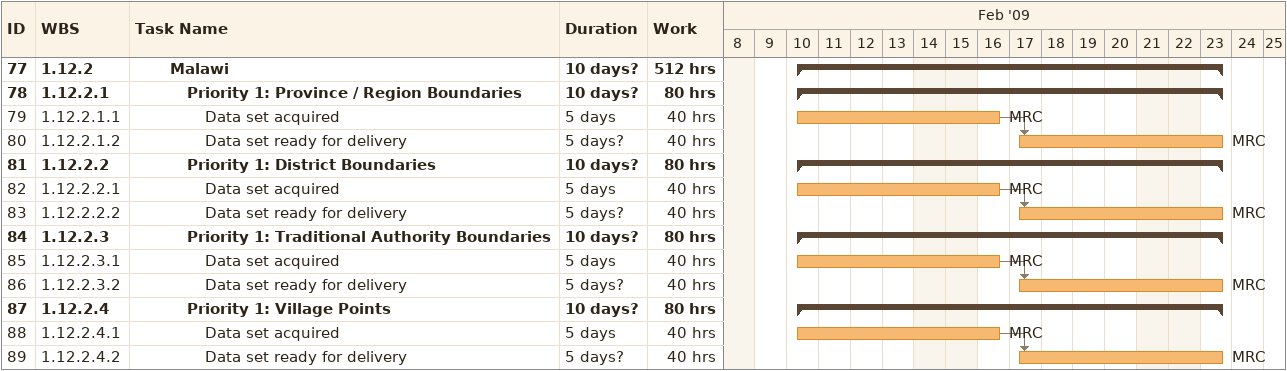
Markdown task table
| ID | WBS | Task | Duration | Start | Finish | Predecessors | Resources | Work (h) |
|---|---|---|---|---|---|---|---|---|
| 77 | 1.12.2 | **Malawi** | 10d? | 2009-02-10 | 2009-02-23 |  |  | 512 |
| 78 | 1.12.2.1 | **Priority 1: Province / Region Boundaries** | 10d? | 2009-02-10 | 2009-02-23 |  |  | 80 |
| 79 | 1.12.2.1.1 | Data set acquired | 5d | 2009-02-10 | 2009-02-16 |  | MRC | 40 |
| 80 | 1.12.2.1.2 | Data set ready for delivery | 5d? | 2009-02-17 | 2009-02-23 | 79 | MRC | 40 |
| 81 | 1.12.2.2 | **Priority 1: District Boundaries** | 10d? | 2009-02-10 | 2009-02-23 |  |  | 80 |
| 82 | 1.12.2.2.1 | Data set acquired | 5d | 2009-02-10 | 2009-02-16 |  | MRC | 40 |
| 83 | 1.12.2.2.2 | Data set ready for delivery | 5d? | 2009-02-17 | 2009-02-23 | 82 | MRC | 40 |
| 84 | 1.12.2.3 | **Priority 1: Traditional Authority Boundaries** | 10d? | 2009-02-10 | 2009-02-23 |  |  | 80 |
| 85 | 1.12.2.3.1 | Data set acquired | 5d | 2009-02-10 | 2009-02-16 |  | MRC | 40 |
| 86 | 1.12.2.3.2 | Data set ready for delivery | 5d? | 2009-02-17 | 2009-02-23 | 85 | MRC | 40 |
| 87 | 1.12.2.4 | **Priority 1: Village Points** | 10d? | 2009-02-10 | 2009-02-23 |  |  | 80 |
| 88 | 1.12.2.4.1 | Data set acquired | 5d | 2009-02-10 | 2009-02-16 |  | MRC | 40 |
| 89 | 1.12.2.4.2 | Data set ready for delivery | 5d? | 2009-02-17 | 2009-02-23 | 88 | MRC | 40 |
